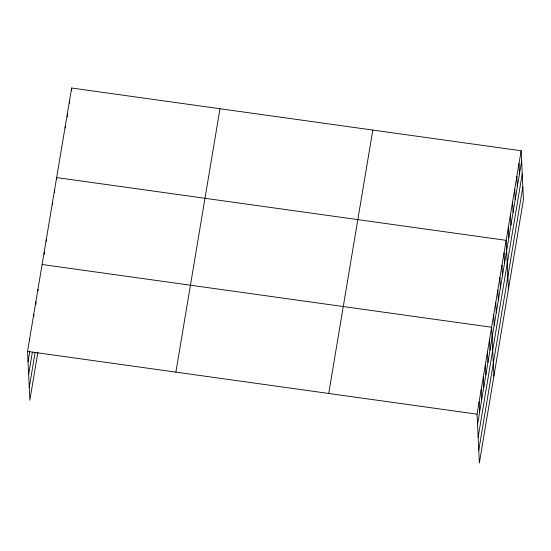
<?xml version="1.0" encoding="UTF-8"?>
<svg xmlns="http://www.w3.org/2000/svg" width="551" height="551" viewBox="0 0 551 551"><rect width="100%" height="100%" fill="white"/><g stroke="black" fill="none" stroke-linecap="round" stroke-linejoin="round"><path stroke-width="0.83" d="M37.888 352.213L29.85 400.226L27.55 351.421L71.644 88.029L521.15 150.774L523.45 199.579L479.356 462.971L477.056 414.173L521.15 150.774M28.039 361.78L29.837 351.015M28.638 374.466L32.378 352.117M29.251 387.539L35.071 352.771M175.886 372.132L219.98 108.74M328.72 393.462L372.813 130.07M477.545 424.525L521.639 161.133M478.144 437.212L522.238 173.82M478.757 450.284L522.851 186.892M42.103 264.501L491.609 327.253L493.91 376.051M27.55 351.421L477.056 414.173M519.008 163.571L519.497 173.923M516.866 176.361L517.355 186.72M514.724 189.158L515.213 199.51M512.582 201.948L513.071 212.307M510.44 214.745L510.929 225.097M508.297 227.535L508.787 237.894M508.456 289.13L506.155 240.332L56.65 177.58L56.725 179.178M504.075 252.751L504.564 263.102M502.002 265.169L502.484 275.521M499.922 277.58L500.411 287.939M497.842 289.998L498.331 300.357M495.762 302.416L496.251 312.768M493.682 314.835L494.171 325.186M489.529 339.671L490.018 350.023M487.449 352.082L487.938 362.441M485.369 364.5L485.858 374.859M483.289 376.918L483.778 387.277M481.216 389.337L481.698 399.689M479.136 401.755L479.625 412.107M71.644 88.029L71.754 90.419M69.502 100.826L69.612 103.216M67.36 113.616L67.511 116.805M65.218 126.413L65.293 128.004M54.57 189.999L54.687 192.389M52.497 202.417L52.607 204.807M46.256 239.671L46.332 241.262M44.176 252.089L44.294 254.472M37.943 289.337L38.019 290.928M35.863 301.755L35.98 304.145M33.783 314.173L33.9 316.563M29.63 339.003L29.706 340.601"/></g></svg>
